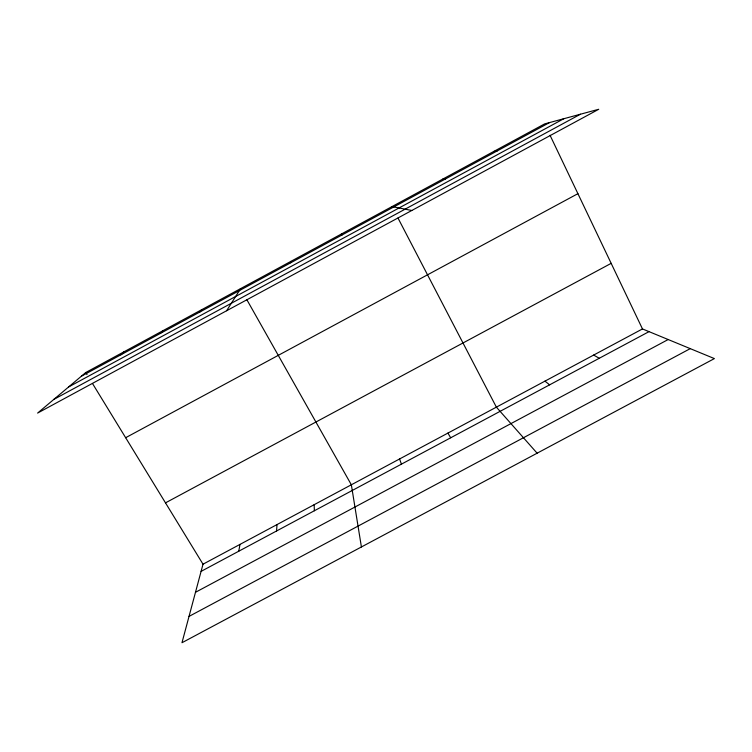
<?xml version="1.0" encoding="UTF-8"?>
<svg xmlns="http://www.w3.org/2000/svg" width="752" height="752" viewBox="0 0 752 752"><rect width="100%" height="100%" fill="white"/><g stroke="black" fill="none" stroke-linecap="round" stroke-linejoin="round"><path stroke-width="1.13" d="M276.529 530.997L277.037 524.567M290.695 262.805L290.949 261.348M238.769 551.207L239.991 544.401M92.468 383.454L203.012 564.197L181.975 642.725L714.4 358.591L642.471 328.934L550.041 135.285M226.615 310.745L240.593 288.627M199.731 312.08L201.78 309.655M160.214 333.493L163.034 330.645M120.771 354.859L124.362 351.598M85.775 372.503L37.6 413.083L598.733 109.275L544.617 123.911L85.775 372.503L86.997 374.496M81.413 376.179L549.505 122.585M68.639 386.942L563.831 118.713M53.853 399.397L580.45 114.219M125.65 437.711L577.912 193.668M165.496 502.862L611.169 263.35M203.012 564.197L642.471 328.934M201.085 571.379L649.032 331.632M195.482 592.303L668.18 339.528M189.025 616.405L690.251 348.637M493.622 151.537L497.476 150.776M442.759 179.098L445.579 178.891M392.027 206.584L411.805 210.485M593.657 355.066L599.269 358.272M544.956 381.132L549.618 384.845M537.125 453.193L496.376 407.142L397.987 218.042M341.417 234.004L342.188 234.906M447.919 433.086L450.692 437.786M246.919 299.832L351.344 484.786L361.411 546.967M399.575 458.974L401.418 464.163M314.157 504.695L314.364 510.758"/></g></svg>
